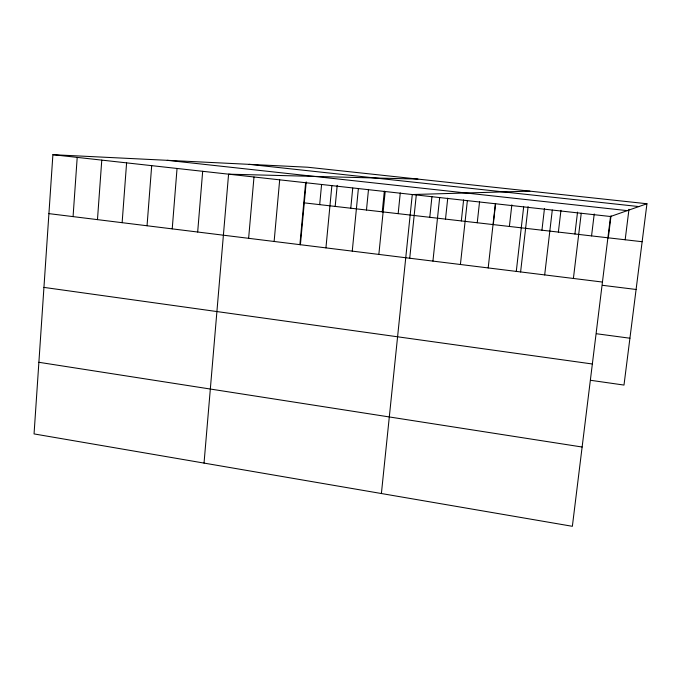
<?xml version="1.0" encoding="UTF-8"?>
<svg xmlns="http://www.w3.org/2000/svg" width="681" height="681" viewBox="0 0 681 681"><rect width="100%" height="100%" fill="white"/><g stroke="black" fill="none" stroke-linecap="round" stroke-linejoin="round"><path stroke-width="1.02" d="M646.95 203.747L307.591 167.22L52.897 154.698L34.05 433.916L572.363 526.302L610.516 216.507L646.95 203.747L623.992 385.071L590.759 380.321M73.071 216.609L77.208 157.396M97.468 219.631L101.775 160.12M122.129 222.678L126.598 162.87M147.045 225.751L151.693 165.653M172.225 228.867L177.043 168.462M197.677 232.017L202.674 171.306M204.036 463.089L228.578 174.174L417.93 179.094M248.625 238.316L253.996 176.992M274.128 241.466L279.678 179.835M299.895 244.649L305.633 182.712M300.406 244.751L306.229 181.895M319.687 204.641L321.568 184.662M325.935 247.875L331.868 185.624M335.18 206.42L337.206 185.326M350.775 208.216L352.732 188.118M352.256 251.127L358.376 188.56M366.472 210.02L368.506 189.403M382.262 211.834L384.339 191.157M378.857 254.413L385.182 191.531M398.164 213.664L400.275 192.927M381.394 493.529L412.277 194.536L529.886 191.148M409.724 258.269L416.312 194.698M429.779 217.299L431.975 196.434M432.929 261.095L439.671 197.575M445.502 219.112L447.74 198.18M461.326 220.925L463.599 199.942M460.416 264.492L467.362 200.64M477.245 222.755L479.56 201.704M488.192 267.931L495.359 203.747M493.265 224.602L495.623 203.483M509.388 226.458L511.84 204.836M516.283 271.404L523.663 206.879M520.599 271.974L528.107 206.632M541.94 230.195L544.477 208.446M544.681 274.911L552.291 210.054M558.377 232.085L560.957 210.276M574.917 233.992L577.539 212.106M573.402 278.461L581.242 213.264M591.559 235.898L594.224 213.953M608.312 237.831L611.027 215.817M625.175 239.772L628.98 209.271M249.169 164.351L638.889 206.573M167.262 160.324L627.295 210.633M52.897 154.698L610.516 216.507M304.288 202.87L642.14 241.721M48.921 213.63L602.447 282.053M602.464 285.305L636.097 289.476M596.496 333.75L629.925 338.219M43.942 287.399L592.351 363.995M38.885 362.292L582.127 447.025"/></g></svg>
